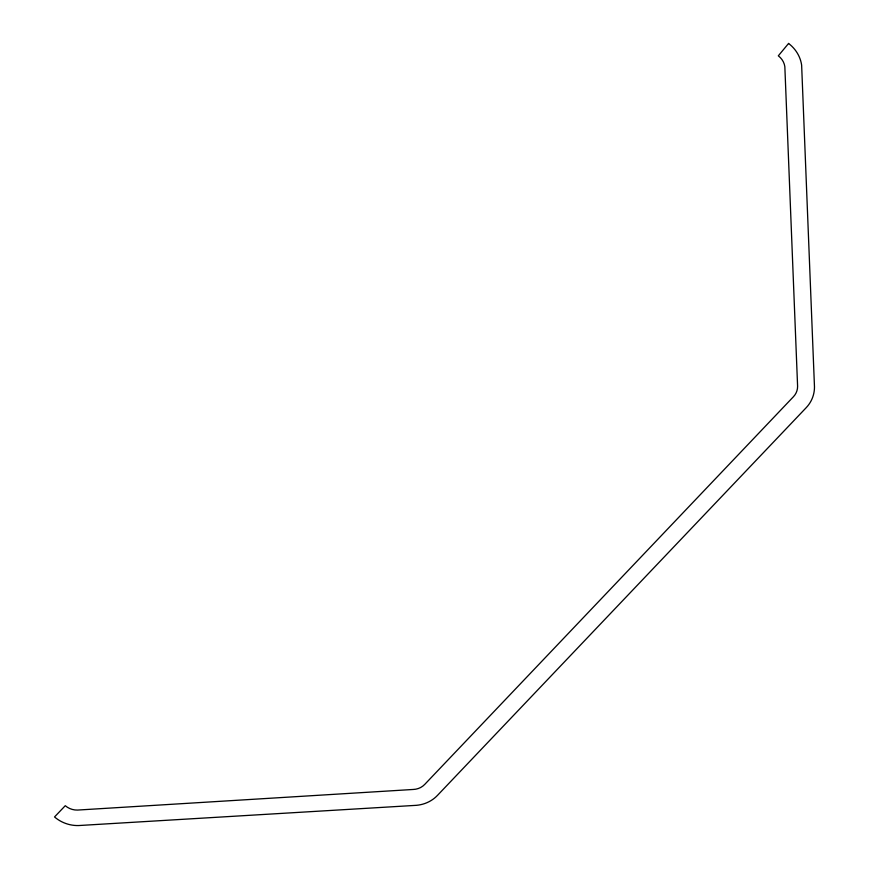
<?xml version="1.0" encoding="UTF-8"?>
<svg xmlns="http://www.w3.org/2000/svg" width="869" height="869" viewBox="0 0 869 869"><rect width="100%" height="100%" fill="white"/><g stroke="black" fill="none" stroke-linecap="round" stroke-linejoin="round"><path stroke-width="1.3" d="M788.574 43.45L778.32 55.822A16.989 15.87 18.5 0 1 784.837 66.631L797.601 386.314A16.989 15.87 18.5 0 1 793.462 396.709L424.713 784.425A16.989 15.87 18.5 0 1 413.177 789.465L77.515 810.071A16.989 15.87 18.5 0 1 65.273 805.704L54.53 816.947A33.446 31.241 18.5 0 0 78.634 825.55L414.35 805.444A33.967 31.74 18.5 0 0 437.455 795.407L806.215 407.67A33.967 31.74 18.5 0 0 814.394 384.804L801.631 65.11A34.043 31.805 18.5 0 0 788.574 43.45"/></g></svg>
